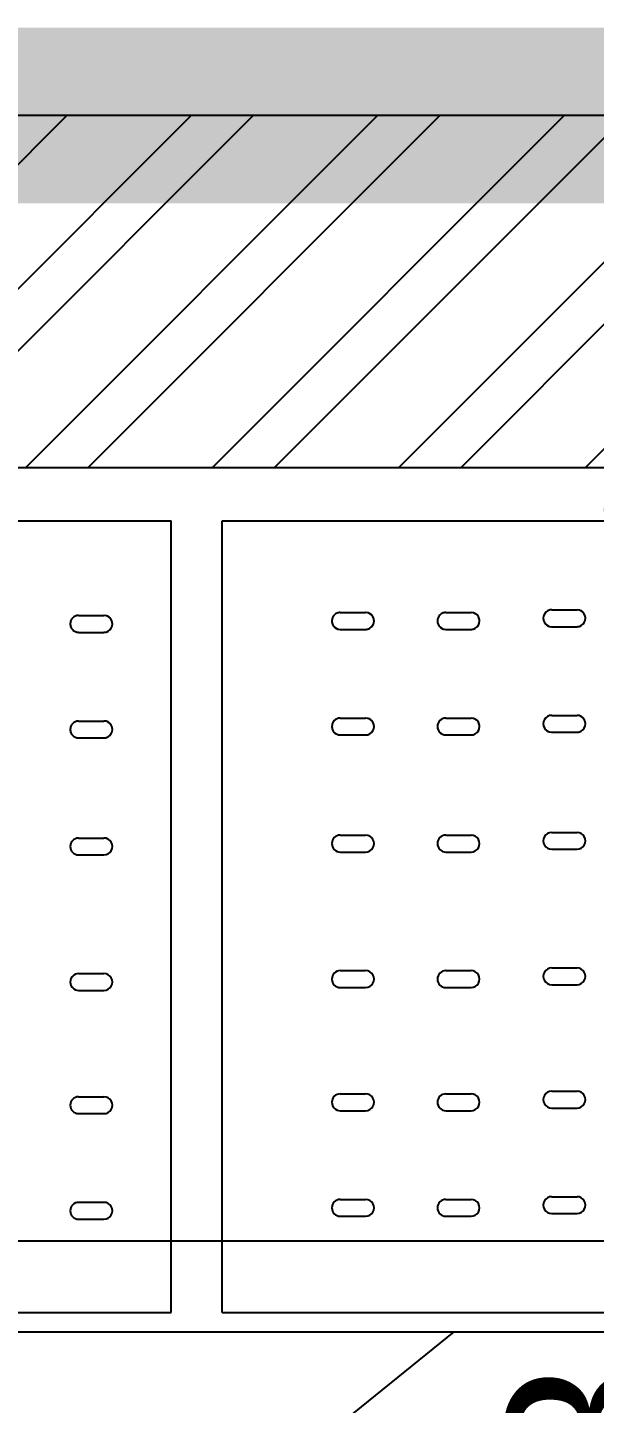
# Model space of a CAD drawing. Extents: x -2975 to 7327, y -1166 to 1029.
# Drawn here: x 445.2 to 477.5, y 864.5 to 942.7 of the extents above; entities that cross this region are included whole.
import ezdxf

# ---------------------------------------------------------------- set-up
doc = ezdxf.new("R2010")
doc.units = 0
doc.header["$PDMODE"] = 34
doc.linetypes.add('XR-Mince$0$Anchor Stor (Ground Floor Plan ) Xref$2$Retail Building ( Ground Floor ) Xref$0$HIDDEN', pattern=[0.375, 0.25, -0.125])
doc.linetypes.add('XR-Mince$0$LOWER LEVEL GROUND FLOOR$0$DASHDOT', pattern=[25.4, 12.7, -6.35, 0, -6.35])
for name, color, linetype in [('E-TEXT-LIGHTING', 7, 'Continuous'), ('HVAC Duct', 5, 'Continuous'), ('M-FIRE FIGHTING-2 INCH', 1, 'Continuous'), ('M-HVAC-BLUE', 5, 'Continuous'), ('XR-Mince$0$D2-03-04 PLAN$0$A-SECT-004L', 8, 'Continuous'), ('XR-Mince$0$EQUIPMENT', 15, 'Continuous'), ('XR-Mince$0$EQUIPMENTS', 15, 'Continuous'), ('XR-Mince$0$fur dashed', 15, 'XR-Mince$0$Anchor Stor (Ground Floor Plan ) Xref$2$Retail Building ( Ground Floor ) Xref$0$HIDDEN'), ('XR-Mince$0$hatch-wall', 8, 'Continuous'), ('XR-Mince$0$lease line', 8, 'Continuous'), ('XR-Mince$0$TAXT', 8, 'Continuous')]:
    doc.layers.add(name, color=color, linetype=linetype)
doc.styles.get("Standard").update_dxf_attribs({"font": 'arial.ttf'})
doc.dimstyles.new('ISO-25', dxfattribs={"dimtxt": 10, "dimasz": 2.5, "dimexe": 1.25, "dimexo": 0.625, "dimtad": 0, "dimtxsty": 'Standard', "dimcen": 2.5, "dimadec": 0, "dimazin": 0, "dimtfac": 1, "dimtix": 1, "dimtmove": 0, "dimatfit": 3, "dimfxl": 1, "dimarcsym": 0})

# ---------------------------------------------------------------- blocks, each defined once
blk = doc.blocks.new('XR-Mince$0$A$C27630E02')
at = {"layer": 'XR-Mince$0$EQUIPMENT'}
for p, q in [((0.45, 1.2), (0, 1.2)), ((0, 1.2), (0, 0)), ((0.45, 1.2), (0.45, 0)), ((0.05216, 1.13284), (0.05216, 1.11844)), ((0.05216, 1.13284), (0.05216, 1.11844)), ((0.06176, 1.13284), (0.06176, 1.11844)), ((0.06176, 1.13284), (0.06176, 1.11844)), ((0.11216, 1.13284), (0.11216, 1.11844)), ((0.11216, 1.13284), (0.11216, 1.11844)), ((0.12176, 1.13284), (0.12176, 1.11844)), ((0.12176, 1.13284), (0.12176, 1.11844)), ((0.17869, 1.13284), (0.17869, 1.11844)), ((0.17869, 1.13284), (0.17869, 1.11844)), ((0.18829, 1.13284), (0.18829, 1.11844)), ((0.18829, 1.13284), (0.18829, 1.11844)), ((0.25572, 1.13284), (0.25572, 1.11844)), ((0.25572, 1.13284), (0.25572, 1.11844)), ((0.26532, 1.13284), (0.26532, 1.11844)), ((0.26532, 1.13284), (0.26532, 1.11844)), ((0.32576, 1.13284), (0.32576, 1.11844)), ((0.32576, 1.13284), (0.32576, 1.11844)), ((0.33536, 1.13284), (0.33536, 1.11844)), ((0.33536, 1.13284), (0.33536, 1.11844)), ((0.38576, 1.13284), (0.38576, 1.11844)), ((0.38576, 1.13284), (0.38576, 1.11844)), ((0.39536, 1.13284), (0.39536, 1.11844)), ((0.39536, 1.13284), (0.39536, 1.11844)), ((0.05216, 1.07284), (0.05216, 1.05844)), ((0.05216, 1.07284), (0.05216, 1.05844)), ((0.06176, 1.07284), (0.06176, 1.05844)), ((0.06176, 1.07284), (0.06176, 1.05844)), ((0.11216, 1.07284), (0.11216, 1.05844)), ((0.11216, 1.07284), (0.11216, 1.05844)), ((0.12176, 1.07284), (0.12176, 1.05844)), ((0.12176, 1.07284), (0.12176, 1.05844)), ((0.17869, 1.07284), (0.17869, 1.05844)), ((0.17869, 1.07284), (0.17869, 1.05844)), ((0.18829, 1.07284), (0.18829, 1.05844)), ((0.18829, 1.07284), (0.18829, 1.05844)), ((0.25572, 1.07284), (0.25572, 1.05844)), ((0.25572, 1.07284), (0.25572, 1.05844)), ((0.26532, 1.07284), (0.26532, 1.05844)), ((0.26532, 1.07284), (0.26532, 1.05844)), ((0.32576, 1.07284), (0.32576, 1.05844)), ((0.32576, 1.07284), (0.32576, 1.05844)), ((0.33536, 1.07284), (0.33536, 1.05844)), ((0.33536, 1.07284), (0.33536, 1.05844)), ((0.38576, 1.07284), (0.38576, 1.05844)), ((0.38576, 1.07284), (0.38576, 1.05844)), ((0.39536, 1.07284), (0.39536, 1.05844)), ((0.39536, 1.07284), (0.39536, 1.05844)), ((0.05061, 1.01258), (0.05061, 0.99818)), ((0.05061, 1.01258), (0.05061, 0.99818)), ((0.06021, 1.01258), (0.06021, 0.99818)), ((0.06021, 1.01258), (0.06021, 0.99818)), ((0.11061, 1.01258), (0.11061, 0.99818)), ((0.11061, 1.01258), (0.11061, 0.99818)), ((0.12021, 1.01258), (0.12021, 0.99818)), ((0.12021, 1.01258), (0.12021, 0.99818)), ((0.17714, 1.01258), (0.17714, 0.99818)), ((0.17714, 1.01258), (0.17714, 0.99818)), ((0.18674, 1.01258), (0.18674, 0.99818)), ((0.18674, 1.01258), (0.18674, 0.99818)), ((0.25417, 1.01258), (0.25417, 0.99818)), ((0.25417, 1.01258), (0.25417, 0.99818)), ((0.26377, 1.01258), (0.26377, 0.99818)), ((0.26377, 1.01258), (0.26377, 0.99818)), ((0.32421, 1.01258), (0.32421, 0.99818)), ((0.32421, 1.01258), (0.32421, 0.99818)), ((0.33381, 1.01258), (0.33381, 0.99818)), ((0.33381, 1.01258), (0.33381, 0.99818)), ((0.38421, 1.01258), (0.38421, 0.99818)), ((0.38421, 1.01258), (0.38421, 0.99818)), ((0.39381, 1.01258), (0.39381, 0.99818)), ((0.39381, 1.01258), (0.39381, 0.99818)), ((0.05382, 0.05253), (0.05382, 0.03813)), ((0.06342, 0.05253), (0.06342, 0.03813)), ((0.11382, 0.05253), (0.11382, 0.03813)), ((0.12342, 0.05253), (0.12342, 0.03813)), ((0.18035, 0.05253), (0.18035, 0.03813)), ((0.18995, 0.05253), (0.18995, 0.03813)), ((0.25738, 0.05253), (0.25738, 0.03813)), ((0.26698, 0.05253), (0.26698, 0.03813)), ((0.32742, 0.05253), (0.32742, 0.03813)), ((0.33702, 0.05253), (0.33702, 0.03813)), ((0.38742, 0.05253), (0.38742, 0.03813)), ((0.39702, 0.05253), (0.39702, 0.03813)), ((0.45, 0), (0, 0))]:
    blk.add_line(p, q, dxfattribs=at)
at = {"layer": 'XR-Mince$0$EQUIPMENT', "extrusion": (0, 0, -1)}
for centre, major_axis, start_param, end_param in [((0.05696, 1.13284), (0.00339, 0.00339), 3.926991, 7.068583), ((0.05696, 1.13284), (0.00339, 0.00339), 3.926991, 7.068583), ((0.11696, 1.13284), (0.00339, 0.00339), 3.926991, 7.068583), ((0.11696, 1.13284), (0.00339, 0.00339), 3.926991, 7.068583), ((0.18349, 1.13284), (0.00339, 0.00339), 3.926991, 7.068583), ((0.18349, 1.13284), (0.00339, 0.00339), 3.926991, 7.068583), ((0.26052, 1.13284), (0.00339, 0.00339), 3.926991, 7.068583), ((0.26052, 1.13284), (0.00339, 0.00339), 3.926991, 7.068583), ((0.33056, 1.13284), (0.00339, 0.00339), 3.926991, 7.068583), ((0.33056, 1.13284), (0.00339, 0.00339), 3.926991, 7.068583), ((0.39056, 1.13284), (0.00339, 0.00339), 3.926991, 7.068583), ((0.39056, 1.13284), (0.00339, 0.00339), 3.926991, 7.068583), ((0.05696, 1.11844), (0.00339, 0.00339), 0.785398, 3.926991), ((0.05696, 1.11844), (0.00339, 0.00339), 0.785398, 3.926991), ((0.11696, 1.11844), (0.00339, 0.00339), 0.785398, 3.926991), ((0.11696, 1.11844), (0.00339, 0.00339), 0.785398, 3.926991), ((0.18349, 1.11844), (0.00339, 0.00339), 0.785398, 3.926991), ((0.18349, 1.11844), (0.00339, 0.00339), 0.785398, 3.926991), ((0.26052, 1.11844), (0.00339, 0.00339), 0.785398, 3.926991), ((0.26052, 1.11844), (0.00339, 0.00339), 0.785398, 3.926991), ((0.33056, 1.11844), (0.00339, 0.00339), 0.785398, 3.926991), ((0.33056, 1.11844), (0.00339, 0.00339), 0.785398, 3.926991), ((0.39056, 1.11844), (0.00339, 0.00339), 0.785398, 3.926991), ((0.39056, 1.11844), (0.00339, 0.00339), 0.785398, 3.926991), ((0.05696, 1.07284), (0.00339, 0.00339), 3.926991, 7.068583), ((0.05696, 1.07284), (0.00339, 0.00339), 3.926991, 7.068583), ((0.11696, 1.07284), (0.00339, 0.00339), 3.926991, 7.068583), ((0.11696, 1.07284), (0.00339, 0.00339), 3.926991, 7.068583), ((0.18349, 1.07284), (0.00339, 0.00339), 3.926991, 7.068583), ((0.18349, 1.07284), (0.00339, 0.00339), 3.926991, 7.068583), ((0.26052, 1.07284), (0.00339, 0.00339), 3.926991, 7.068583), ((0.26052, 1.07284), (0.00339, 0.00339), 3.926991, 7.068583), ((0.33056, 1.07284), (0.00339, 0.00339), 3.926991, 7.068583), ((0.33056, 1.07284), (0.00339, 0.00339), 3.926991, 7.068583), ((0.39056, 1.07284), (0.00339, 0.00339), 3.926991, 7.068583), ((0.39056, 1.07284), (0.00339, 0.00339), 3.926991, 7.068583), ((0.05696, 1.05844), (0.00339, 0.00339), 0.785398, 3.926991), ((0.05696, 1.05844), (0.00339, 0.00339), 0.785398, 3.926991), ((0.11696, 1.05844), (0.00339, 0.00339), 0.785398, 3.926991), ((0.11696, 1.05844), (0.00339, 0.00339), 0.785398, 3.926991), ((0.18349, 1.05844), (0.00339, 0.00339), 0.785398, 3.926991), ((0.18349, 1.05844), (0.00339, 0.00339), 0.785398, 3.926991), ((0.26052, 1.05844), (0.00339, 0.00339), 0.785398, 3.926991), ((0.26052, 1.05844), (0.00339, 0.00339), 0.785398, 3.926991), ((0.33056, 1.05844), (0.00339, 0.00339), 0.785398, 3.926991), ((0.33056, 1.05844), (0.00339, 0.00339), 0.785398, 3.926991), ((0.39056, 1.05844), (0.00339, 0.00339), 0.785398, 3.926991), ((0.39056, 1.05844), (0.00339, 0.00339), 0.785398, 3.926991), ((0.05541, 1.01258), (-0.00339, 0.00339), 5.497787, 8.63938), ((0.05541, 1.01258), (-0.00339, 0.00339), 5.497787, 8.63938), ((0.11541, 1.01258), (-0.00339, 0.00339), 5.497787, 8.63938), ((0.11541, 1.01258), (-0.00339, 0.00339), 5.497787, 8.63938), ((0.18194, 1.01258), (-0.00339, 0.00339), 5.497787, 8.63938), ((0.18194, 1.01258), (-0.00339, 0.00339), 5.497787, 8.63938), ((0.25897, 1.01258), (-0.00339, 0.00339), 5.497787, 8.63938), ((0.25897, 1.01258), (-0.00339, 0.00339), 5.497787, 8.63938), ((0.32901, 1.01258), (-0.00339, 0.00339), 5.497787, 8.63938), ((0.32901, 1.01258), (-0.00339, 0.00339), 5.497787, 8.63938), ((0.38901, 1.01258), (-0.00339, 0.00339), 5.497787, 8.63938), ((0.38901, 1.01258), (-0.00339, 0.00339), 5.497787, 8.63938), ((0.05541, 0.99818), (-0.00339, 0.00339), 2.356194, 5.497787), ((0.05541, 0.99818), (-0.00339, 0.00339), 2.356194, 5.497787), ((0.11541, 0.99818), (-0.00339, 0.00339), 2.356194, 5.497787), ((0.11541, 0.99818), (-0.00339, 0.00339), 2.356194, 5.497787), ((0.18194, 0.99818), (-0.00339, 0.00339), 2.356194, 5.497787), ((0.18194, 0.99818), (-0.00339, 0.00339), 2.356194, 5.497787), ((0.25897, 0.99818), (-0.00339, 0.00339), 2.356194, 5.497787), ((0.25897, 0.99818), (-0.00339, 0.00339), 2.356194, 5.497787), ((0.32901, 0.99818), (-0.00339, 0.00339), 2.356194, 5.497787), ((0.32901, 0.99818), (-0.00339, 0.00339), 2.356194, 5.497787), ((0.38901, 0.99818), (-0.00339, 0.00339), 2.356194, 5.497787), ((0.38901, 0.99818), (-0.00339, 0.00339), 2.356194, 5.497787), ((0.05862, 0.05253), (0.00339, 0.00339), 3.926991, 7.068583), ((0.11862, 0.05253), (0.00339, 0.00339), 3.926991, 7.068583), ((0.18515, 0.05253), (0.00339, 0.00339), 3.926991, 7.068583), ((0.26218, 0.05253), (0.00339, 0.00339), 3.926991, 7.068583), ((0.33222, 0.05253), (0.00339, 0.00339), 3.926991, 7.068583), ((0.39222, 0.05253), (0.00339, 0.00339), 3.926991, 7.068583), ((0.05862, 0.03813), (0.00339, 0.00339), 0.785398, 3.926991), ((0.11862, 0.03813), (0.00339, 0.00339), 0.785398, 3.926991), ((0.18515, 0.03813), (0.00339, 0.00339), 0.785398, 3.926991), ((0.26218, 0.03813), (0.00339, 0.00339), 0.785398, 3.926991), ((0.33222, 0.03813), (0.00339, 0.00339), 0.785398, 3.926991), ((0.39222, 0.03813), (0.00339, 0.00339), 0.785398, 3.926991)]:
    blk.add_ellipse(centre, major_axis=major_axis, ratio=1, start_param=start_param, end_param=end_param, dxfattribs=at)
blk = doc.blocks.new('XR-Mince$0$Equipment')
at = {"layer": 'XR-Mince$0$EQUIPMENTS', "linetype": 'ByBlock'}
for p, q in [((453.374, 869.677, 0), (453.374, 914.677, 0)), ((456.287, 869.677, 0), (456.287, 914.677, 0)), ((448.121, 896.643, 0), (449.561, 896.643, 0)), ((463.003, 896.808, 0), (464.443, 896.808, 0)), ((463.003, 896.808, 0), (464.443, 896.808, 0)), ((469.003, 896.808, 0), (470.443, 896.808, 0)), ((469.003, 896.808, 0), (470.443, 896.808, 0)), ((475.028, 896.963, 0), (476.468, 896.963, 0)), ((475.028, 896.963, 0), (476.468, 896.963, 0)), ((448.121, 895.683, 0), (449.561, 895.683, 0)), ((463.003, 895.848, 0), (464.443, 895.848, 0)), ((463.003, 895.848, 0), (464.443, 895.848, 0)), ((469.003, 895.848, 0), (470.443, 895.848, 0)), ((469.003, 895.848, 0), (470.443, 895.848, 0)), ((475.028, 896.003, 0), (476.468, 896.003, 0)), ((475.028, 896.003, 0), (476.468, 896.003, 0)), ((448.121, 888.939, 0), (449.561, 888.939, 0)), ((463.003, 889.105, 0), (464.443, 889.105, 0)), ((463.003, 889.105, 0), (464.443, 889.105, 0)), ((469.003, 889.105, 0), (470.443, 889.105, 0)), ((469.003, 889.105, 0), (470.443, 889.105, 0)), ((475.028, 889.26, 0), (476.468, 889.26, 0)), ((475.028, 889.26, 0), (476.468, 889.26, 0)), ((448.121, 887.979, 0), (449.561, 887.979, 0)), ((463.003, 888.145, 0), (464.443, 888.145, 0)), ((463.003, 888.145, 0), (464.443, 888.145, 0)), ((469.003, 888.145, 0), (470.443, 888.145, 0)), ((469.003, 888.145, 0), (470.443, 888.145, 0)), ((475.028, 888.3, 0), (476.468, 888.3, 0)), ((475.028, 888.3, 0), (476.468, 888.3, 0)), ((475.028, 882.256, 0), (476.468, 882.256, 0)), ((475.028, 882.256, 0), (476.468, 882.256, 0)), ((448.121, 881.935, 0), (449.561, 881.935, 0)), ((463.003, 882.101, 0), (464.443, 882.101, 0)), ((463.003, 882.101, 0), (464.443, 882.101, 0)), ((469.003, 882.101, 0), (470.443, 882.101, 0)), ((469.003, 882.101, 0), (470.443, 882.101, 0)), ((448.121, 880.975, 0), (449.561, 880.975, 0)), ((463.003, 881.141, 0), (464.443, 881.141, 0)), ((463.003, 881.141, 0), (464.443, 881.141, 0)), ((469.003, 881.141, 0), (470.443, 881.141, 0)), ((469.003, 881.141, 0), (470.443, 881.141, 0)), ((475.028, 881.296, 0), (476.468, 881.296, 0)), ((475.028, 881.296, 0), (476.468, 881.296, 0)), ((463.003, 876.101, 0), (464.443, 876.101, 0)), ((463.003, 876.101, 0), (464.443, 876.101, 0)), ((469.003, 876.101, 0), (470.443, 876.101, 0)), ((469.003, 876.101, 0), (470.443, 876.101, 0)), ((475.028, 876.256, 0), (476.468, 876.256, 0)), ((475.028, 876.256, 0), (476.468, 876.256, 0)), ((448.121, 875.935, 0), (449.561, 875.935, 0)), ((475.028, 875.296, 0), (476.468, 875.296, 0)), ((475.028, 875.296, 0), (476.468, 875.296, 0)), ((448.121, 874.975, 0), (449.561, 874.975, 0)), ((463.003, 875.141, 0), (464.443, 875.141, 0)), ((463.003, 875.141, 0), (464.443, 875.141, 0)), ((469.003, 875.141, 0), (470.443, 875.141, 0)), ((469.003, 875.141, 0), (470.443, 875.141, 0)), ((333.374, 869.677, 0), (453.374, 869.677, 0)), ((456.287, 869.677, 0), (576.287, 869.677, 0))]:
    blk.add_line(p, q, dxfattribs=at)
for centre, major_axis, start_param, end_param in [((448.121, 896.163, 0), (-0.339, -0.339), 3.926991, 7.068583), ((449.561, 896.163, 0), (-0.339, -0.339), 0.785398, 3.926991), ((463.003, 896.328, 0), (-0.339, -0.339), 3.926991, 7.068583), ((463.003, 896.328, 0), (-0.339, -0.339), 3.926991, 7.068583), ((464.443, 896.328, 0), (-0.339, -0.339), 0.785398, 3.926991), ((464.443, 896.328, 0), (-0.339, -0.339), 0.785398, 3.926991), ((469.003, 896.328, 0), (-0.339, -0.339), 3.926991, 7.068583), ((469.003, 896.328, 0), (-0.339, -0.339), 3.926991, 7.068583), ((470.443, 896.328, 0), (-0.339, -0.339), 0.785398, 3.926991), ((470.443, 896.328, 0), (-0.339, -0.339), 0.785398, 3.926991), ((475.028, 896.483, 0), (-0.339, 0.339), 5.497787, 8.63938), ((475.028, 896.483, 0), (-0.339, 0.339), 5.497787, 8.63938), ((476.468, 896.483, 0), (-0.339, 0.339), 2.356194, 5.497787), ((476.468, 896.483, 0), (-0.339, 0.339), 2.356194, 5.497787), ((448.121, 888.459, 0), (-0.339, -0.339), 3.926991, 7.068583), ((449.561, 888.459, 0), (-0.339, -0.339), 0.785398, 3.926991), ((463.003, 888.625, 0), (-0.339, -0.339), 3.926991, 7.068583), ((463.003, 888.625, 0), (-0.339, -0.339), 3.926991, 7.068583), ((464.443, 888.625, 0), (-0.339, -0.339), 0.785398, 3.926991), ((464.443, 888.625, 0), (-0.339, -0.339), 0.785398, 3.926991), ((469.003, 888.625, 0), (-0.339, -0.339), 3.926991, 7.068583), ((469.003, 888.625, 0), (-0.339, -0.339), 3.926991, 7.068583), ((470.443, 888.625, 0), (-0.339, -0.339), 0.785398, 3.926991), ((470.443, 888.625, 0), (-0.339, -0.339), 0.785398, 3.926991), ((475.028, 888.78, 0), (-0.339, 0.339), 5.497787, 8.63938), ((475.028, 888.78, 0), (-0.339, 0.339), 5.497787, 8.63938), ((476.468, 888.78, 0), (-0.339, 0.339), 2.356194, 5.497787), ((476.468, 888.78, 0), (-0.339, 0.339), 2.356194, 5.497787), ((475.028, 881.776, 0), (-0.339, 0.339), 5.497787, 8.63938), ((475.028, 881.776, 0), (-0.339, 0.339), 5.497787, 8.63938), ((476.468, 881.776, 0), (-0.339, 0.339), 2.356194, 5.497787), ((476.468, 881.776, 0), (-0.339, 0.339), 2.356194, 5.497787), ((448.121, 881.455, 0), (-0.339, -0.339), 3.926991, 7.068583), ((449.561, 881.455, 0), (-0.339, -0.339), 0.785398, 3.926991), ((463.003, 881.621, 0), (-0.339, -0.339), 3.926991, 7.068583), ((463.003, 881.621, 0), (-0.339, -0.339), 3.926991, 7.068583), ((464.443, 881.621, 0), (-0.339, -0.339), 0.785398, 3.926991), ((464.443, 881.621, 0), (-0.339, -0.339), 0.785398, 3.926991), ((469.003, 881.621, 0), (-0.339, -0.339), 3.926991, 7.068583), ((469.003, 881.621, 0), (-0.339, -0.339), 3.926991, 7.068583), ((470.443, 881.621, 0), (-0.339, -0.339), 0.785398, 3.926991), ((470.443, 881.621, 0), (-0.339, -0.339), 0.785398, 3.926991), ((463.003, 875.621, 0), (-0.339, -0.339), 3.926991, 7.068583), ((463.003, 875.621, 0), (-0.339, -0.339), 3.926991, 7.068583), ((464.443, 875.621, 0), (-0.339, -0.339), 0.785398, 3.926991), ((464.443, 875.621, 0), (-0.339, -0.339), 0.785398, 3.926991), ((469.003, 875.621, 0), (-0.339, -0.339), 3.926991, 7.068583), ((469.003, 875.621, 0), (-0.339, -0.339), 3.926991, 7.068583), ((470.443, 875.621, 0), (-0.339, -0.339), 0.785398, 3.926991), ((470.443, 875.621, 0), (-0.339, -0.339), 0.785398, 3.926991), ((475.028, 875.776, 0), (-0.339, 0.339), 5.497787, 8.63938), ((475.028, 875.776, 0), (-0.339, 0.339), 5.497787, 8.63938), ((476.468, 875.776, 0), (-0.339, 0.339), 2.356194, 5.497787), ((476.468, 875.776, 0), (-0.339, 0.339), 2.356194, 5.497787), ((448.121, 875.455, 0), (-0.339, -0.339), 3.926991, 7.068583), ((449.561, 875.455, 0), (-0.339, -0.339), 0.785398, 3.926991)]:
    blk.add_ellipse(centre, major_axis=major_axis, ratio=1, start_param=start_param, end_param=end_param, dxfattribs=at)
at = {"layer": 'XR-Mince$0$EQUIPMENTS', "linetype": 'ByBlock', "xscale": -99.99999999999997, "yscale": 99.99999999999997, "zscale": 100, "rotation": 89.99999999999905}
for p in [(453.374, 914.677, 0), (576.287, 914.677, 0)]:
    blk.add_blockref('XR-Mince$0$A$C27630E02', p, dxfattribs=at)
blk = doc.blocks.new('XR-Mince')
at = {"layer": 'XR-Mince$0$hatch-wall', "ltscale": 100}
h = blk.add_hatch(dxfattribs=at)
h.set_pattern_fill('ANSI32', color=256, scale=20, style=0)
h.set_pattern_definition([(45, (8569.7315, 21091.42), (-5.3033009, 5.3033009), []), (45, (8573.267, 21091.42), (-5.3033009, 5.3033009), [])])
h.paths.add_polyline_path([(826.027, 917.714), (826.027, 937.714), (-54.973, 937.714), (-54.973, 937.714), (-74.973, 937.714), (-74.973, -352.286), (-97.473, -352.286), (-97.473, -372.286), (-74.973, -372.286), (-54.973, -372.286), (75.027, -372.286), (75.027, 352.714), (55.027, 352.714), (55.027, -352.286), (-54.973, -352.286), (-55.237, 352.629), (55.027, 352.629), (55.027, 372.629), (-54.973, 372.629), (-54.973, 917.714)])
h.paths.add_polyline_path([(946.027, 874.364), (966.027, 874.364), (975.027, 874.364), (975.027, 894.364), (966.027, 894.364), (966.027, 937.714), (946.027, 937.714)])
at = {"layer": 'XR-Mince$0$D2-03-04 PLAN$0$A-SECT-004L', "ltscale": 0.25}
for p, q in [((846.027, 937.714), (-74.973, 937.714)), ((846.027, 937.714), (-74.973, 937.714)), ((-54.973, 917.714), (826.027, 917.714)), ((-54.973, 917.714), (826.027, 917.714))]:
    blk.add_line(p, q, dxfattribs=at)
at = {"layer": 'XR-Mince$0$fur dashed'}
for p, q in [((333.374, 914.677, 0), (453.374, 914.677, 0)), ((456.287, 914.677, 0), (576.287, 914.677, 0)), ((448.121, 909.295, 0), (449.561, 909.295, 0)), ((463.003, 909.461, 0), (464.443, 909.461, 0)), ((463.003, 909.461, 0), (464.443, 909.461, 0)), ((469.003, 909.461, 0), (470.443, 909.461, 0)), ((469.003, 909.461, 0), (470.443, 909.461, 0)), ((475.028, 909.616, 0), (476.468, 909.616, 0)), ((475.028, 909.616, 0), (476.468, 909.616, 0)), ((448.121, 908.335, 0), (449.561, 908.335, 0)), ((463.003, 908.501, 0), (464.443, 908.501, 0)), ((463.003, 908.501, 0), (464.443, 908.501, 0)), ((469.003, 908.501, 0), (470.443, 908.501, 0)), ((469.003, 908.501, 0), (470.443, 908.501, 0)), ((475.028, 908.656, 0), (476.468, 908.656, 0)), ((475.028, 908.656, 0), (476.468, 908.656, 0)), ((463.003, 903.461, 0), (464.443, 903.461, 0)), ((463.003, 903.461, 0), (464.443, 903.461, 0)), ((469.003, 903.461, 0), (470.443, 903.461, 0)), ((469.003, 903.461, 0), (470.443, 903.461, 0)), ((475.028, 903.616, 0), (476.468, 903.616, 0)), ((475.028, 903.616, 0), (476.468, 903.616, 0)), ((448.121, 903.295, 0), (449.561, 903.295, 0)), ((475.028, 902.656, 0), (476.468, 902.656, 0)), ((475.028, 902.656, 0), (476.468, 902.656, 0)), ((448.121, 902.335, 0), (449.561, 902.335, 0)), ((463.003, 902.501, 0), (464.443, 902.501, 0)), ((463.003, 902.501, 0), (464.443, 902.501, 0)), ((469.003, 902.501, 0), (470.443, 902.501, 0)), ((469.003, 902.501, 0), (470.443, 902.501, 0))]:
    blk.add_line(p, q, dxfattribs=at)
for centre, major_axis, start_param, end_param in [((448.121, 908.815, 0), (-0.339, -0.339), 3.926991, 7.068583), ((449.561, 908.815, 0), (-0.339, -0.339), 0.785398, 3.926991), ((463.003, 908.981, 0), (-0.339, -0.339), 3.926991, 7.068583), ((463.003, 908.981, 0), (-0.339, -0.339), 3.926991, 7.068583), ((464.443, 908.981, 0), (-0.339, -0.339), 0.785398, 3.926991), ((464.443, 908.981, 0), (-0.339, -0.339), 0.785398, 3.926991), ((469.003, 908.981, 0), (-0.339, -0.339), 3.926991, 7.068583), ((469.003, 908.981, 0), (-0.339, -0.339), 3.926991, 7.068583), ((470.443, 908.981, 0), (-0.339, -0.339), 0.785398, 3.926991), ((470.443, 908.981, 0), (-0.339, -0.339), 0.785398, 3.926991), ((475.028, 909.136, 0), (-0.339, 0.339), 5.497787, 8.63938), ((475.028, 909.136, 0), (-0.339, 0.339), 5.497787, 8.63938), ((476.468, 909.136, 0), (-0.339, 0.339), 2.356194, 5.497787), ((476.468, 909.136, 0), (-0.339, 0.339), 2.356194, 5.497787), ((463.003, 902.981, 0), (-0.339, -0.339), 3.926991, 7.068583), ((463.003, 902.981, 0), (-0.339, -0.339), 3.926991, 7.068583), ((464.443, 902.981, 0), (-0.339, -0.339), 0.785398, 3.926991), ((464.443, 902.981, 0), (-0.339, -0.339), 0.785398, 3.926991), ((469.003, 902.981, 0), (-0.339, -0.339), 3.926991, 7.068583), ((469.003, 902.981, 0), (-0.339, -0.339), 3.926991, 7.068583), ((470.443, 902.981, 0), (-0.339, -0.339), 0.785398, 3.926991), ((470.443, 902.981, 0), (-0.339, -0.339), 0.785398, 3.926991), ((475.028, 903.136, 0), (-0.339, 0.339), 5.497787, 8.63938), ((475.028, 903.136, 0), (-0.339, 0.339), 5.497787, 8.63938), ((476.468, 903.136, 0), (-0.339, 0.339), 2.356194, 5.497787), ((476.468, 903.136, 0), (-0.339, 0.339), 2.356194, 5.497787), ((448.121, 902.815, 0), (-0.339, -0.339), 3.926991, 7.068583), ((449.561, 902.815, 0), (-0.339, -0.339), 0.785398, 3.926991)]:
    blk.add_ellipse(centre, major_axis=major_axis, ratio=1, start_param=start_param, end_param=end_param, dxfattribs=at)
at = {"layer": 'XR-Mince$0$lease line', "linetype": 'XR-Mince$0$LOWER LEVEL GROUND FLOOR$0$DASHDOT', "ltscale": 0.5, "const_width": 10}
blk.add_lwpolyline([(-83.778, -1117.786), (-83.778, -352.286), (-74.973, -352.286), (-74.973, 937.714), (846.027, 937.715), (846.53, 894.314), (1185.027, 894.725), (1185.027, -1117.786), (-83.778, -1117.786)], dxfattribs=at)
at = {"layer": 'XR-Mince$0$TAXT'}
blk.add_blockref('XR-Mince$0$Equipment', (0, 0), dxfattribs=at)
blk = doc.blocks.new('*D80')
at = {"layer": 'Defpoints', "color": 0, "transparency": 16777216}
for p in [(378.461, 917.714), (478.36, 917.714), (486.522, 773.237)]:
    blk.add_point(p, dxfattribs=at)
at = {"layer": 'M-FIRE FIGHTING-2 INCH', "color": 0, "lineweight": -2, "transparency": 16777216}
for p, q in [((379.086, 917.714), (479.61, 917.714)), ((478.36, 915.214), (478.36, 866.397)), ((478.36, 775.737), (478.36, 824.554)), ((485.897, 773.237), (477.11, 773.237))]:
    blk.add_line(p, q, dxfattribs=at)
at = {"layer": 'M-FIRE FIGHTING-2 INCH', "color": 0, "transparency": 16777216}
for points in [[(477.943, 915.214), (478.776, 915.214), (478.36, 917.714)], [(477.943, 775.737), (478.776, 775.737), (478.36, 773.237)]]:
    blk.add_solid(points, dxfattribs=at)
at = {"layer": 'M-FIRE FIGHTING-2 INCH', "color": 0, "transparency": 16777216, "insert": (478.36, 845.476), "char_height": 10, "attachment_point": 5, "rotation": 90}
blk.add_mtext('144,48', dxfattribs=at)
blk = doc.blocks.new('pf')
at = {"layer": 'HVAC Duct', "color": 2}
for p, q in [((432.18121, -31.04912), (433.01004, -31.71788)), ((430.56418, -31.71788), (433.97128, -31.71788)), ((430.56418, -31.77788), (433.97128, -31.77788))]:
    blk.add_line(p, q, dxfattribs=at)

msp = doc.modelspace()

# ---------------------------------------------------------------- block references
at = {"layer": 'E-TEXT-LIGHTING'}
msp.add_blockref('XR-Mince', (0, 0), dxfattribs=at)

# ---------------------------------------------------------------- next in the draw order: block references
at = {"layer": 'M-HVAC-BLUE', "xscale": -86.18239858312988, "yscale": 86.18239858312988, "zscale": 86.18239858312688, "rotation": 180.0000014878832}
msp.add_blockref('pf', (-36848.367, -1864.954), dxfattribs=at)

# ---------------------------------------------------------------- next in the draw order: dimensions: what is measured, and where the dimension line sits
at = {"layer": 'M-FIRE FIGHTING-2 INCH', "color": 32, "true_color": 0xcd6928}
dim = msp.add_linear_dim(base=(478.36, 917.714), p1=(486.522, 773.237), p2=(378.461, 917.714), angle=90, dimstyle='ISO-25', dxfattribs=at)
dim.commit()
dim.dimension.update_dxf_attribs({"geometry": '*D80', "text_midpoint": (478.36, 845.476)})

doc.saveas('drawing.dxf')
